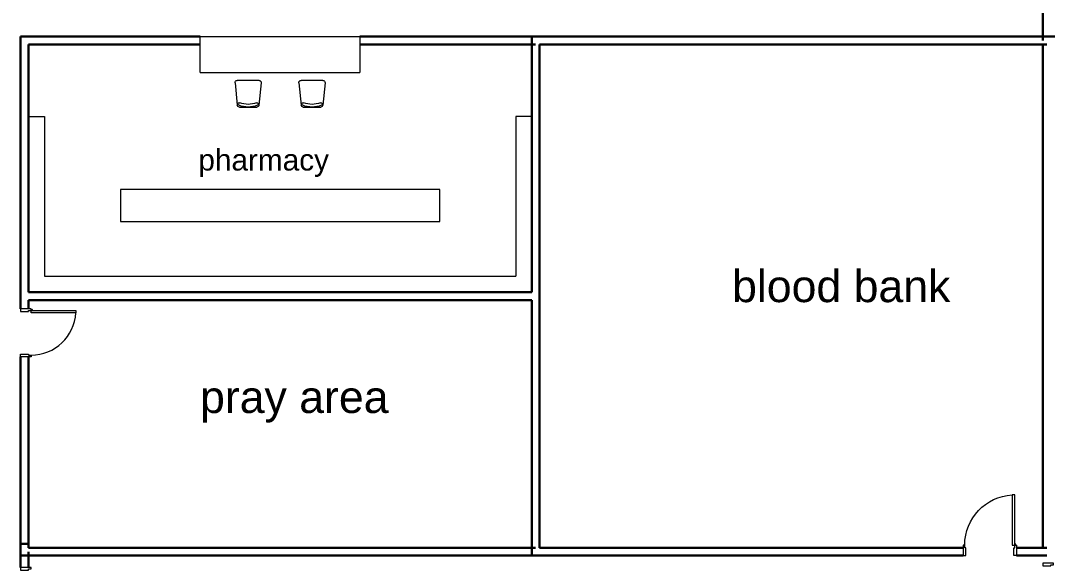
# Model space of a CAD drawing. Extents: x -15 to 163, y 313 to 399.
# Drawn here: x 46.12 to 65.41, y 357.9 to 368.17 of the extents above; entities that cross this region are included whole.
import ezdxf

# ---------------------------------------------------------------- set-up
doc = ezdxf.new("R2010")
doc.units = 0
doc.header["$LTSCALE"] = 0.15
doc.layers.add('0 sockets', color=252, linetype='Continuous')
doc.layers.add('d1', color=252, linetype='Continuous')
for name, color, linetype, lineweight in [('DOOR', 252, 'Continuous', 20), ('FUR', 252, 'Continuous', 9), ('sofa', 252, 'Continuous', 9), ('wall', 252, 'Continuous', 30)]:
    doc.layers.add(name, color=color, linetype=linetype, lineweight=lineweight)

# ---------------------------------------------------------------- blocks, each defined once
blk = doc.blocks.new('Ch01')
at = {"layer": 'FUR'}
for p, q in [((-0.499, -0.205), (-0.499, 0.207)), ((-0.455, 0.247), (-0.035, 0.205)), ((0.001, 0.165), (0.001, -0.163)), ((-0.455, -0.244), (-0.035, -0.202))]:
    blk.add_line(p, q, dxfattribs=at)
for centre, radius, start, end in [((-0.459, 0.207), 0.04, 84.2894, 180), ((-0.039, 0.165), 0.04, 0, 84.2894), ((-0.055, 0.168), 0.025, 20.5276, 200.5276), ((-0.499, 0.001), 0.449, 339.1935, 20.5276), ((-0.499, 0.001), 0.499, 339.1935, 20.5276), ((-0.056, -0.167), 0.025, 159.1935, 339.1935), ((-0.039, -0.163), 0.04, 275.7106, 0), ((-0.459, -0.205), 0.04, 180, 275.7106)]:
    blk.add_arc(centre, radius, start, end, dxfattribs=at)
blk = doc.blocks.new('D100')
at = {"layer": 'DOOR'}
for points in [[(0.03, 0.2), (0.03, 1.14), (0.078, 1.14), (0.078, 0.2)], [(0.03, 0.2), (0, 0.2), (0, 0), (0.05, 0), (0.05, 0.15), (0.03, 0.15)], [(0.97, 0.2), (1, 0.2), (1, 0), (0.95, 0), (0.95, 0.15), (0.97, 0.15)]]:
    blk.add_lwpolyline(points, close=True, dxfattribs=at)
blk.add_circle((0.02, 0.21), 0.01, dxfattribs=at)
blk.add_arc((0.029, 0.2), 0.941, 0.0029, 86.9663, dxfattribs=at)
blk = doc.blocks.new('ARCH')
at = {"layer": 'DOOR'}
for points in [[(46.325, 362.731), (46.325, 362.761), (46.125, 362.761), (46.125, 362.711), (46.275, 362.711), (46.275, 362.731)], [(46.325, 362.731), (47.165, 362.731), (47.165, 362.683), (46.325, 362.683)], [(46.325, 361.891), (46.325, 361.861), (46.125, 361.861), (46.125, 361.911), (46.275, 361.911), (46.275, 361.891)], [(65.525, 357.954), (65.525, 357.984), (65.325, 357.984), (65.325, 357.934), (65.475, 357.934), (65.475, 357.954)], [(46.325, 357.875), (46.325, 357.905), (46.125, 357.905), (46.125, 357.855), (46.275, 357.855), (46.275, 357.875)]]:
    blk.add_lwpolyline(points, close=True, dxfattribs=at)
blk.add_circle((46.335, 362.741), 0.01, dxfattribs=at)
blk.add_arc((46.322, 362.736), 0.845, 270.2218, 356.3889, dxfattribs=at)
at = {"layer": 'sofa'}
for p, q in [((49.5, 367.2), (49.5, 367.875)), ((49.5, 367.875), (52.5, 367.875)), ((52.5, 367.875), (52.5, 367.2)), ((49.5, 367.2), (52.5, 367.2)), ((46.275, 366.373), (46.575, 366.373)), ((46.575, 366.373), (46.575, 363.375)), ((55.425, 366.373), (55.425, 363.375)), ((55.725, 366.373), (55.425, 366.373)), ((48, 365), (48, 364.4)), ((54, 365), (48, 365)), ((54, 364.4), (54, 365)), ((48, 364.4), (54, 364.4)), ((46.575, 363.375), (55.425, 363.375))]:
    blk.add_line(p, q, dxfattribs=at)
at = {"layer": 'wall'}
for p, q in [((65.325, 367.8), (65.325, 375.075)), ((46.125, 367.875), (46.125, 362.761)), ((49.5, 367.875), (46.125, 367.875)), ((55.8, 367.875), (52.5, 367.875)), ((55.725, 367.875), (65.4, 367.875)), ((55.725, 363.075), (55.725, 367.875)), ((65.25, 367.875), (68.025, 367.875)), ((46.275, 367.725), (46.275, 363.075)), ((49.5, 367.725), (46.275, 367.725)), ((55.8, 367.725), (52.5, 367.725)), ((55.875, 358.275), (55.875, 367.725)), ((55.875, 367.725), (65.4, 367.725)), ((65.325, 367.725), (65.325, 358.275)), ((55.725, 363.075), (46.275, 363.075)), ((55.725, 362.925), (46.275, 362.925)), ((46.275, 362.925), (46.275, 362.761)), ((55.725, 358.125), (55.725, 362.925)), ((46.125, 361.861), (46.125, 358.125)), ((46.275, 361.861), (46.275, 358.275)), ((46.275, 358.35), (46.125, 358.35)), ((46.125, 358.2), (46.125, 357.905)), ((46.275, 358.275), (55.8, 358.275)), ((46.275, 358.2), (46.275, 357.905)), ((63.829, 358.275), (55.875, 358.275)), ((65.4, 358.275), (64.829, 358.275)), ((46.125, 358.125), (55.8, 358.125)), ((63.829, 358.125), (55.725, 358.125)), ((65.4, 358.125), (64.829, 358.125))]:
    blk.add_line(p, q, dxfattribs=at)
at = {"layer": 'DOOR', "xscale": -1}
blk.add_blockref('D100', (64.829, 358.125), dxfattribs=at)
at = {"layer": 'wall', "xscale": -1, "rotation": 90}
for p in [(50.4, 366.55), (51.6, 366.55)]:
    blk.add_blockref('Ch01', p, dxfattribs=at)
at = {"layer": 'd1', "attachment_point": 1}
for s, insert, char_height, width in [('{\\fArial|b0|i0|c0|p34;pharmacy}', (49.465, 365.757), 0.4, 6.0636), ('{\\fArial|b0|i0|c0|p34;blood bank}', (59.489, 363.486), 0.6, 4.4721), ('{\\fArial|b0|i0|c0|p34;pray area}', (49.496, 361.404), 0.6, 4.67505)]:
    blk.add_mtext(s, dxfattribs=dict(at, insert=insert, char_height=char_height, width=width))

msp = doc.modelspace()

# ---------------------------------------------------------------- block references
at = {"layer": '0 sockets', "color": 3}
msp.add_blockref('ARCH', (0, 0), dxfattribs=at)

doc.saveas('drawing.dxf')
